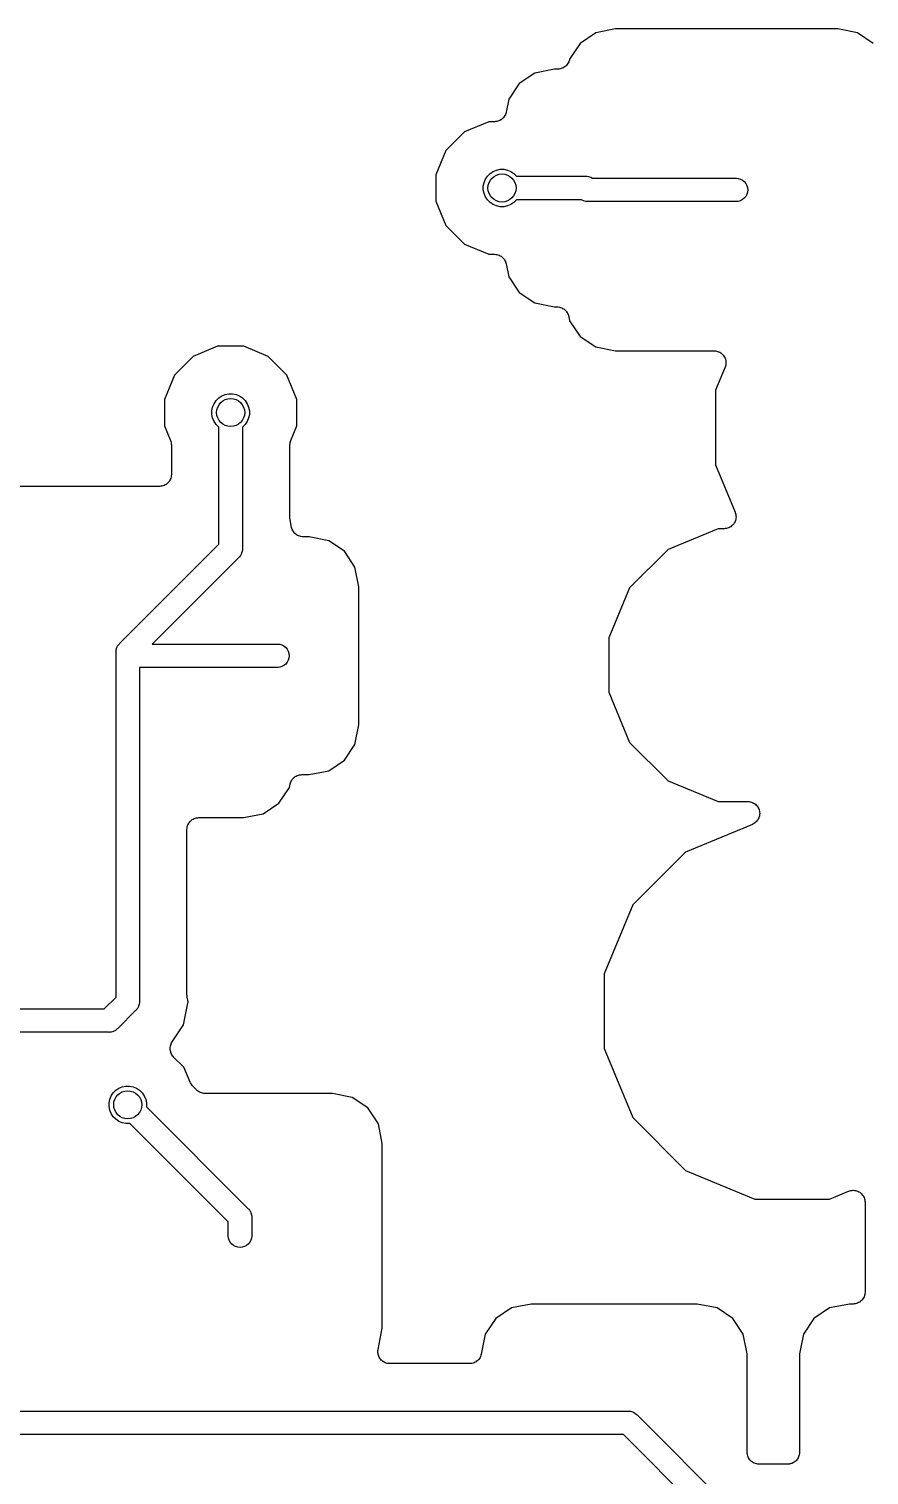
# Model space of a CAD drawing. Extents: x 0.4 to 11.3, y -7.9 to -0.4.
# Drawn here: x 4.974 to 5.328, y -2.215 to -1.606 of the extents above; entities that cross this region are included whole.
import ezdxf

# ---------------------------------------------------------------- set-up
doc = ezdxf.new("R2010")
doc.units = 0
doc.header["$MEASUREMENT"] = 0
doc.layers.add('BLACK', color=7, linetype='CONTINUOUS')

msp = doc.modelspace()

# ---------------------------------------------------------------- linework, layer by layer
at = {"layer": 'BLACK', "linetype": 'CONTINUOUS'}
for p, q in [((5.22096, -1.60628), (5.21267, -1.60793)), ((5.31447, -1.60628), (5.22096, -1.60628)), ((5.32276, -1.60793), (5.31447, -1.60628)), ((5.20605, -1.61235), (5.20163, -1.61897)), ((5.21267, -1.60793), (5.20605, -1.61235)), ((5.32938, -1.61235), (5.32276, -1.60793)), ((5.18708, -1.62486), (5.18046, -1.62928)), ((5.19537, -1.62321), (5.18708, -1.62486)), ((5.19669, -1.62321), (5.19537, -1.62321)), ((5.19715, -1.62317), (5.19669, -1.62321)), ((5.19762, -1.62312), (5.19715, -1.62317)), ((5.19764, -1.62312), (5.19762, -1.62312)), ((5.19766, -1.62312), (5.19764, -1.62312)), ((5.1981, -1.62298), (5.19766, -1.62312)), ((5.19855, -1.62285), (5.1981, -1.62298)), ((5.19857, -1.62284), (5.19855, -1.62285)), ((5.19859, -1.62283), (5.19857, -1.62284)), ((5.199, -1.62262), (5.19859, -1.62283)), ((5.19942, -1.6224), (5.199, -1.62262)), ((5.19944, -1.62238), (5.19942, -1.6224)), ((5.19945, -1.62238), (5.19944, -1.62238)), ((5.19981, -1.62208), (5.19945, -1.62238)), ((5.20018, -1.62179), (5.19981, -1.62208)), ((5.20019, -1.62177), (5.20018, -1.62179)), ((5.20021, -1.62176), (5.20019, -1.62177)), ((5.20051, -1.6214), (5.20021, -1.62176)), ((5.20081, -1.62104), (5.20051, -1.6214)), ((5.20082, -1.62102), (5.20081, -1.62104)), ((5.20083, -1.62101), (5.20082, -1.62102)), ((5.20105, -1.6206), (5.20083, -1.62101)), ((5.20128, -1.62018), (5.20105, -1.6206)), ((5.20129, -1.62017), (5.20128, -1.62018)), ((5.20143, -1.6197), (5.20129, -1.62015)), ((5.20129, -1.62015), (5.20129, -1.62017)), ((5.20158, -1.61925), (5.20143, -1.6197)), ((5.20159, -1.61919), (5.20158, -1.61922)), ((5.20158, -1.61922), (5.20158, -1.61922)), ((5.20158, -1.61922), (5.20158, -1.61922)), ((5.20158, -1.61922), (5.20158, -1.61925)), ((5.20163, -1.61897), (5.20159, -1.61919)), ((5.18046, -1.62928), (5.17604, -1.6359)), ((5.17604, -1.6359), (5.17496, -1.64133)), ((5.17418, -1.64318), (5.17388, -1.64354)), ((5.17419, -1.64317), (5.17418, -1.64318)), ((5.1742, -1.64315), (5.17419, -1.64317)), ((5.17443, -1.64274), (5.1742, -1.64315)), ((5.17465, -1.64233), (5.17443, -1.64274)), ((5.17466, -1.64231), (5.17465, -1.64233)), ((5.17467, -1.64229), (5.17466, -1.64231)), ((5.17481, -1.64185), (5.17467, -1.64229)), ((5.17495, -1.6414), (5.17481, -1.64185)), ((5.17496, -1.64136), (5.17495, -1.6414)), ((5.17496, -1.64133), (5.17496, -1.64136)), ((5.17496, -1.64136), (5.17496, -1.64136)), ((5.17496, -1.64136), (5.17496, -1.64136)), ((5.16768, -1.64535), (5.15744, -1.6496)), ((5.17006, -1.64535), (5.16768, -1.64535)), ((5.17052, -1.64531), (5.17006, -1.64535)), ((5.17099, -1.64527), (5.17052, -1.64531)), ((5.17101, -1.64526), (5.17099, -1.64527)), ((5.17103, -1.64526), (5.17101, -1.64526)), ((5.17148, -1.64512), (5.17103, -1.64526)), ((5.17193, -1.64499), (5.17148, -1.64512)), ((5.17194, -1.64498), (5.17193, -1.64499)), ((5.17196, -1.64498), (5.17194, -1.64498)), ((5.17237, -1.64476), (5.17196, -1.64498)), ((5.17279, -1.64454), (5.17237, -1.64476)), ((5.17281, -1.64453), (5.17279, -1.64454)), ((5.17282, -1.64452), (5.17281, -1.64453)), ((5.17319, -1.64422), (5.17282, -1.64452)), ((5.17355, -1.64393), (5.17319, -1.64422)), ((5.17357, -1.64391), (5.17355, -1.64393)), ((5.17358, -1.6439), (5.17357, -1.64391)), ((5.17388, -1.64354), (5.17358, -1.6439)), ((5.15744, -1.6496), (5.1496, -1.65744)), ((5.1496, -1.65744), (5.14535, -1.66768)), ((5.16711, -1.66821), (5.16821, -1.66711)), ((5.16821, -1.66711), (5.1695, -1.66625)), ((5.1695, -1.66625), (5.17093, -1.66566)), ((5.17093, -1.66566), (5.17245, -1.66535)), ((5.17245, -1.66535), (5.174, -1.66535)), ((5.174, -1.66535), (5.17553, -1.66566)), ((5.17553, -1.66566), (5.17696, -1.66625)), ((5.17696, -1.66625), (5.17825, -1.66711)), ((5.17825, -1.66711), (5.17934, -1.66821)), ((5.14535, -1.66768), (5.14535, -1.67877)), ((5.16535, -1.67245), (5.16566, -1.67093)), ((5.16535, -1.674), (5.16535, -1.67245)), ((5.16566, -1.67093), (5.16625, -1.6695)), ((5.16625, -1.6695), (5.16711, -1.66821)), ((5.17934, -1.66821), (5.17941, -1.66831)), ((5.17941, -1.66831), (5.20842, -1.66831)), ((5.20842, -1.66831), (5.20866, -1.66828)), ((5.20866, -1.66828), (5.2089, -1.66831)), ((5.2089, -1.66831), (5.2089, -1.66831)), ((5.2089, -1.66831), (5.20963, -1.66838)), ((5.20963, -1.66838), (5.21055, -1.66866)), ((5.21055, -1.66866), (5.21137, -1.66909)), ((5.21137, -1.66909), (5.2719, -1.66909)), ((5.2719, -1.66909), (5.27262, -1.66917)), ((5.27262, -1.66917), (5.27355, -1.66945)), ((5.27355, -1.66945), (5.2744, -1.6699)), ((5.2744, -1.6699), (5.27515, -1.67052)), ((5.27515, -1.67052), (5.27577, -1.67127)), ((5.27577, -1.67127), (5.27622, -1.67212)), ((5.27622, -1.67212), (5.2765, -1.67305)), ((5.2765, -1.67305), (5.2766, -1.67402)), ((5.14535, -1.67877), (5.1496, -1.68902)), ((5.16566, -1.67553), (5.16535, -1.674)), ((5.16625, -1.67696), (5.16566, -1.67553)), ((5.16711, -1.67825), (5.16625, -1.67696)), ((5.16821, -1.67934), (5.16711, -1.67825)), ((5.1695, -1.68021), (5.16821, -1.67934)), ((5.17825, -1.67934), (5.17696, -1.68021)), ((5.17934, -1.67825), (5.17825, -1.67934)), ((5.17941, -1.67815), (5.17934, -1.67825)), ((5.20674, -1.67815), (5.17941, -1.67815)), ((5.20756, -1.67858), (5.20674, -1.67815)), ((5.20848, -1.67887), (5.20756, -1.67858)), ((5.20921, -1.67894), (5.20848, -1.67887)), ((5.20945, -1.67896), (5.20921, -1.67894)), ((5.20921, -1.67894), (5.20921, -1.67894)), ((5.20969, -1.67894), (5.20945, -1.67896)), ((5.2719, -1.67894), (5.20969, -1.67894)), ((5.27262, -1.67887), (5.2719, -1.67894)), ((5.27355, -1.67858), (5.27262, -1.67887)), ((5.2744, -1.67813), (5.27355, -1.67858)), ((5.27515, -1.67751), (5.2744, -1.67813)), ((5.27577, -1.67676), (5.27515, -1.67751)), ((5.27622, -1.67591), (5.27577, -1.67676)), ((5.2765, -1.67498), (5.27622, -1.67591)), ((5.2766, -1.67402), (5.2765, -1.67498)), ((5.17093, -1.6808), (5.1695, -1.68021)), ((5.17245, -1.6811), (5.17093, -1.6808)), ((5.174, -1.6811), (5.17245, -1.6811)), ((5.17553, -1.6808), (5.174, -1.6811)), ((5.17696, -1.68021), (5.17553, -1.6808)), ((5.1496, -1.68902), (5.15744, -1.69686)), ((5.15744, -1.69686), (5.16768, -1.7011)), ((5.16768, -1.7011), (5.17006, -1.7011)), ((5.17006, -1.7011), (5.17009, -1.7011)), ((5.17009, -1.7011), (5.17009, -1.7011)), ((5.17009, -1.7011), (5.17009, -1.7011)), ((5.17009, -1.7011), (5.17013, -1.7011)), ((5.17013, -1.7011), (5.17059, -1.70115)), ((5.17059, -1.70115), (5.17106, -1.7012)), ((5.17106, -1.7012), (5.17108, -1.70121)), ((5.17108, -1.70121), (5.1711, -1.70121)), ((5.1711, -1.70121), (5.17154, -1.70135)), ((5.17154, -1.70135), (5.17199, -1.70149)), ((5.17199, -1.70149), (5.17201, -1.7015)), ((5.17201, -1.7015), (5.17203, -1.70151)), ((5.17203, -1.70151), (5.17244, -1.70173)), ((5.17244, -1.70173), (5.17285, -1.70195)), ((5.17285, -1.70195), (5.17287, -1.70197)), ((5.17287, -1.70197), (5.17288, -1.70198)), ((5.17288, -1.70198), (5.17324, -1.70228)), ((5.17324, -1.70228), (5.1736, -1.70258)), ((5.1736, -1.70258), (5.17361, -1.70259)), ((5.17361, -1.70259), (5.17363, -1.7026)), ((5.17363, -1.7026), (5.17393, -1.70297)), ((5.17393, -1.70297), (5.17422, -1.70333)), ((5.17422, -1.70333), (5.17423, -1.70335)), ((5.17423, -1.70335), (5.17424, -1.70336)), ((5.17424, -1.70336), (5.17446, -1.70378)), ((5.17446, -1.70378), (5.17468, -1.70419)), ((5.17468, -1.70419), (5.17468, -1.70421)), ((5.17468, -1.70421), (5.17469, -1.70423)), ((5.17469, -1.70423), (5.17483, -1.70468)), ((5.17483, -1.70468), (5.17496, -1.70513)), ((5.17496, -1.70513), (5.17604, -1.71056)), ((5.17604, -1.71056), (5.18046, -1.71718)), ((5.18046, -1.71718), (5.18708, -1.7216)), ((5.18708, -1.7216), (5.19537, -1.72325)), ((5.19537, -1.72325), (5.19637, -1.72325)), ((5.19637, -1.72325), (5.1964, -1.72325)), ((5.1964, -1.72325), (5.1964, -1.72325)), ((5.1964, -1.72325), (5.1964, -1.72325)), ((5.1964, -1.72325), (5.19644, -1.72325)), ((5.19644, -1.72325), (5.19691, -1.7233)), ((5.19691, -1.7233), (5.19737, -1.72335)), ((5.19737, -1.72335), (5.19739, -1.72335)), ((5.19739, -1.72335), (5.19741, -1.72335)), ((5.19741, -1.72335), (5.19786, -1.7235)), ((5.19786, -1.7235), (5.19831, -1.72363)), ((5.19831, -1.72363), (5.19832, -1.72364)), ((5.19832, -1.72364), (5.19834, -1.72365)), ((5.19834, -1.72365), (5.19875, -1.72387)), ((5.19875, -1.72387), (5.19916, -1.7241)), ((5.19916, -1.7241), (5.19918, -1.72411)), ((5.19918, -1.72411), (5.1992, -1.72412)), ((5.1992, -1.72412), (5.19955, -1.72442)), ((5.19955, -1.72442), (5.19992, -1.72472)), ((5.19992, -1.72472), (5.19993, -1.72473)), ((5.19993, -1.72473), (5.19994, -1.72475)), ((5.19994, -1.72475), (5.20024, -1.72511)), ((5.20024, -1.72511), (5.20053, -1.72548)), ((5.20053, -1.72548), (5.20054, -1.72549)), ((5.20054, -1.72549), (5.20056, -1.72551)), ((5.20056, -1.72551), (5.20077, -1.72592)), ((5.20077, -1.72592), (5.20099, -1.72634)), ((5.20099, -1.72634), (5.201, -1.72636)), ((5.201, -1.72636), (5.20101, -1.72637)), ((5.20101, -1.72637), (5.20114, -1.72682)), ((5.20114, -1.72682), (5.20128, -1.72727)), ((5.20128, -1.72727), (5.20163, -1.72906)), ((5.20163, -1.72906), (5.20605, -1.73568)), ((5.05351, -1.73984), (5.04327, -1.74409)), ((5.0646, -1.73984), (5.05351, -1.73984)), ((5.07484, -1.74409), (5.0646, -1.73984)), ((5.20605, -1.73568), (5.21267, -1.7401)), ((5.21267, -1.7401), (5.22096, -1.74175)), ((5.04327, -1.74409), (5.03542, -1.75193)), ((5.08269, -1.75193), (5.07484, -1.74409)), ((5.22096, -1.74175), (5.26244, -1.74175)), ((5.26244, -1.74175), (5.26248, -1.74175)), ((5.26248, -1.74175), (5.26248, -1.74175)), ((5.26248, -1.74175), (5.26248, -1.74175)), ((5.26248, -1.74175), (5.26251, -1.74175)), ((5.26251, -1.74175), (5.26299, -1.7418)), ((5.26299, -1.7418), (5.26345, -1.74185)), ((5.26345, -1.74185), (5.26347, -1.74186)), ((5.26347, -1.74186), (5.26348, -1.74186)), ((5.26348, -1.74186), (5.26394, -1.742)), ((5.26394, -1.742), (5.26438, -1.74214)), ((5.26438, -1.74214), (5.2644, -1.74215)), ((5.2644, -1.74215), (5.26441, -1.74215)), ((5.26441, -1.74215), (5.26483, -1.74238)), ((5.26483, -1.74238), (5.26524, -1.74261)), ((5.26524, -1.74261), (5.26525, -1.74262)), ((5.26525, -1.74262), (5.26526, -1.74262)), ((5.26526, -1.74262), (5.26563, -1.74293)), ((5.26563, -1.74293), (5.26599, -1.74323)), ((5.26599, -1.74323), (5.266, -1.74324)), ((5.266, -1.74324), (5.26601, -1.74325)), ((5.26601, -1.74325), (5.26631, -1.74362)), ((5.26631, -1.74362), (5.26661, -1.74399)), ((5.26661, -1.74399), (5.26661, -1.744)), ((5.26661, -1.744), (5.26662, -1.74401)), ((5.26662, -1.74401), (5.26684, -1.74444)), ((5.26684, -1.74444), (5.26707, -1.74485)), ((5.26707, -1.74485), (5.26707, -1.74486)), ((5.26707, -1.74486), (5.26708, -1.74488)), ((5.26708, -1.74488), (5.26721, -1.74533)), ((5.26721, -1.74533), (5.26735, -1.74579)), ((5.26735, -1.74579), (5.26735, -1.7458)), ((5.26735, -1.7458), (5.26735, -1.74581)), ((5.26735, -1.74581), (5.26739, -1.74629)), ((5.26739, -1.74629), (5.26744, -1.74676)), ((5.03542, -1.75193), (5.03118, -1.76217)), ((5.08693, -1.76217), (5.08269, -1.75193)), ((5.26706, -1.74866), (5.26307, -1.75829)), ((5.2672, -1.74821), (5.26706, -1.74866)), ((5.26734, -1.74775), (5.2672, -1.74821)), ((5.26739, -1.74726), (5.26734, -1.74773)), ((5.26734, -1.74773), (5.26734, -1.74774)), ((5.26734, -1.74774), (5.26734, -1.74775)), ((5.26744, -1.74678), (5.26739, -1.74726)), ((5.26744, -1.74676), (5.26744, -1.74677)), ((5.26744, -1.74677), (5.26744, -1.74678)), ((5.26307, -1.75829), (5.26307, -1.78974)), ((5.03118, -1.76217), (5.03118, -1.77326)), ((5.05148, -1.76542), (5.05208, -1.76399)), ((5.05208, -1.76399), (5.05294, -1.7627)), ((5.05294, -1.7627), (5.05404, -1.7616)), ((5.05404, -1.7616), (5.05533, -1.76074)), ((5.05533, -1.76074), (5.05676, -1.76015)), ((5.05676, -1.76015), (5.05828, -1.75984)), ((5.05828, -1.75984), (5.05983, -1.75984)), ((5.05983, -1.75984), (5.06135, -1.76015)), ((5.06135, -1.76015), (5.06278, -1.76074)), ((5.06278, -1.76074), (5.06407, -1.7616)), ((5.06407, -1.7616), (5.06517, -1.7627)), ((5.06517, -1.7627), (5.06603, -1.76399)), ((5.06603, -1.76399), (5.06663, -1.76542)), ((5.08693, -1.77326), (5.08693, -1.76217)), ((5.05118, -1.76694), (5.05148, -1.76542)), ((5.05118, -1.76849), (5.05118, -1.76694)), ((5.05148, -1.77001), (5.05118, -1.76849)), ((5.05208, -1.77145), (5.05148, -1.77001)), ((5.06663, -1.77001), (5.06603, -1.77145)), ((5.06663, -1.76542), (5.06693, -1.76694)), ((5.06693, -1.76849), (5.06663, -1.77001)), ((5.06693, -1.76694), (5.06693, -1.76849)), ((5.03118, -1.77326), (5.03375, -1.77947)), ((5.05294, -1.77274), (5.05208, -1.77145)), ((5.05404, -1.77383), (5.05294, -1.77274)), ((5.05413, -1.7739), (5.05404, -1.77383)), ((5.05413, -1.82316), (5.05413, -1.7739)), ((5.06407, -1.77383), (5.06398, -1.7739)), ((5.06398, -1.7739), (5.06398, -1.82496)), ((5.06517, -1.77274), (5.06407, -1.77383)), ((5.06603, -1.77145), (5.06517, -1.77274)), ((5.08436, -1.77947), (5.08693, -1.77326)), ((5.03375, -1.77947), (5.03376, -1.77948)), ((5.03376, -1.77948), (5.03376, -1.77948)), ((5.03376, -1.77948), (5.03376, -1.77948)), ((5.03376, -1.77948), (5.03378, -1.77954)), ((5.03378, -1.77954), (5.03391, -1.77998)), ((5.03391, -1.77998), (5.03404, -1.78041)), ((5.03404, -1.78041), (5.03404, -1.78044)), ((5.03404, -1.78044), (5.03405, -1.78047)), ((5.03405, -1.78047), (5.03409, -1.78093)), ((5.03409, -1.78093), (5.03413, -1.78138)), ((5.03413, -1.78138), (5.03413, -1.7938)), ((5.08398, -1.78131), (5.08403, -1.78086)), ((5.08398, -1.78137), (5.08398, -1.78131)), ((5.08398, -1.78138), (5.08398, -1.78137)), ((5.08398, -1.81188), (5.08398, -1.78138)), ((5.08398, -1.78138), (5.08398, -1.78138)), ((5.08398, -1.78138), (5.08398, -1.78138)), ((5.08403, -1.78086), (5.08407, -1.7804)), ((5.08407, -1.7804), (5.08408, -1.78038)), ((5.08408, -1.78038), (5.08409, -1.78034)), ((5.08409, -1.78034), (5.08422, -1.77991)), ((5.08422, -1.77991), (5.08436, -1.77947)), ((5.03388, -1.79529), (5.03374, -1.79574)), ((5.03402, -1.79484), (5.03388, -1.79529)), ((5.03403, -1.79482), (5.03402, -1.79484)), ((5.03408, -1.79434), (5.03403, -1.79481)), ((5.03403, -1.79481), (5.03403, -1.79482)), ((5.03413, -1.79387), (5.03408, -1.79434)), ((5.03413, -1.7938), (5.03413, -1.79384)), ((5.03413, -1.79384), (5.03413, -1.79384)), ((5.03413, -1.79384), (5.03413, -1.79384)), ((5.03413, -1.79384), (5.03413, -1.79387)), ((5.26307, -1.78974), (5.27134, -1.8097)), ((5.02913, -1.7988), (4.96703, -1.7988)), ((5.0296, -1.79876), (5.02913, -1.7988)), ((5.03007, -1.79871), (5.0296, -1.79876)), ((5.03009, -1.79871), (5.03007, -1.79871)), ((5.03011, -1.79871), (5.03009, -1.79871)), ((5.03056, -1.79857), (5.03011, -1.79871)), ((5.03101, -1.79844), (5.03056, -1.79857)), ((5.03102, -1.79843), (5.03101, -1.79844)), ((5.03104, -1.79842), (5.03102, -1.79843)), ((5.03145, -1.7982), (5.03104, -1.79842)), ((5.03187, -1.79799), (5.03145, -1.7982)), ((5.03189, -1.79797), (5.03187, -1.79799)), ((5.0319, -1.79797), (5.03189, -1.79797)), ((5.03227, -1.79767), (5.0319, -1.79797)), ((5.03263, -1.79737), (5.03227, -1.79767)), ((5.03264, -1.79736), (5.03263, -1.79737)), ((5.03266, -1.79735), (5.03264, -1.79736)), ((5.03296, -1.79699), (5.03266, -1.79735)), ((5.03326, -1.79663), (5.03296, -1.79699)), ((5.03327, -1.79661), (5.03326, -1.79663)), ((5.03328, -1.7966), (5.03327, -1.79661)), ((5.0335, -1.79618), (5.03328, -1.7966)), ((5.03373, -1.79577), (5.0335, -1.79618)), ((5.03374, -1.79574), (5.03373, -1.79575)), ((5.03373, -1.79575), (5.03373, -1.79577)), ((5.08402, -1.81233), (5.08398, -1.81188)), ((5.08406, -1.81279), (5.08402, -1.81233)), ((5.08407, -1.81286), (5.08406, -1.81279)), ((5.08471, -1.81604), (5.08407, -1.81286)), ((5.27132, -1.81358), (5.27109, -1.81399)), ((5.27133, -1.81355), (5.27132, -1.81356)), ((5.27132, -1.81356), (5.27132, -1.81358)), ((5.27147, -1.81309), (5.27133, -1.81355)), ((5.27134, -1.8097), (5.27135, -1.80974)), ((5.27135, -1.80974), (5.27136, -1.80974)), ((5.27136, -1.80974), (5.27136, -1.80974)), ((5.27136, -1.80974), (5.27136, -1.80977)), ((5.27136, -1.80977), (5.2715, -1.81023)), ((5.27161, -1.81265), (5.27147, -1.81309)), ((5.2715, -1.81023), (5.27163, -1.81068)), ((5.27162, -1.81262), (5.27161, -1.81263)), ((5.27161, -1.81263), (5.27161, -1.81265)), ((5.27167, -1.81214), (5.27162, -1.81262)), ((5.27163, -1.81068), (5.27163, -1.81069)), ((5.27163, -1.81069), (5.27164, -1.8107)), ((5.27164, -1.8107), (5.27168, -1.81118)), ((5.27172, -1.81168), (5.27167, -1.81214)), ((5.27168, -1.81118), (5.27172, -1.81165)), ((5.27172, -1.81165), (5.27172, -1.81166)), ((5.27172, -1.81166), (5.27172, -1.81168)), ((5.08484, -1.81649), (5.08471, -1.81604)), ((5.08497, -1.81693), (5.08484, -1.81649)), ((5.08498, -1.81695), (5.08497, -1.81693)), ((5.08499, -1.81697), (5.08498, -1.81695)), ((5.08521, -1.81738), (5.08499, -1.81697)), ((5.08543, -1.8178), (5.08521, -1.81738)), ((5.08544, -1.81781), (5.08543, -1.8178)), ((5.08545, -1.81783), (5.08544, -1.81781)), ((5.08574, -1.8182), (5.08545, -1.81783)), ((5.08604, -1.81856), (5.08574, -1.8182)), ((5.08605, -1.81857), (5.08604, -1.81856)), ((5.08606, -1.81859), (5.08605, -1.81857)), ((5.08643, -1.81889), (5.08606, -1.81859)), ((5.08678, -1.81919), (5.08643, -1.81889)), ((5.0868, -1.8192), (5.08678, -1.81919)), ((5.08682, -1.81921), (5.0868, -1.8192)), ((5.08723, -1.81943), (5.08682, -1.81921)), ((5.08764, -1.81966), (5.08723, -1.81943)), ((5.08766, -1.81966), (5.08764, -1.81966)), ((5.08768, -1.81967), (5.08766, -1.81966)), ((5.08812, -1.81981), (5.08768, -1.81967)), ((5.26417, -1.81661), (5.24308, -1.82535)), ((5.26672, -1.81661), (5.26417, -1.81661)), ((5.26719, -1.81657), (5.26672, -1.81661)), ((5.26766, -1.81652), (5.26719, -1.81657)), ((5.26768, -1.81652), (5.26766, -1.81652)), ((5.26769, -1.81652), (5.26768, -1.81652)), ((5.26815, -1.81638), (5.26769, -1.81652)), ((5.2686, -1.81625), (5.26815, -1.81638)), ((5.26861, -1.81624), (5.2686, -1.81625)), ((5.26862, -1.81624), (5.26861, -1.81624)), ((5.26905, -1.81601), (5.26862, -1.81624)), ((5.26946, -1.81579), (5.26905, -1.81601)), ((5.26947, -1.81579), (5.26946, -1.81579)), ((5.26949, -1.81578), (5.26947, -1.81579)), ((5.26986, -1.81547), (5.26949, -1.81578)), ((5.27022, -1.81518), (5.26986, -1.81547)), ((5.27023, -1.81517), (5.27022, -1.81518)), ((5.27024, -1.81516), (5.27023, -1.81517)), ((5.27055, -1.81479), (5.27024, -1.81516)), ((5.27085, -1.81443), (5.27055, -1.81479)), ((5.27086, -1.81442), (5.27085, -1.81443)), ((5.27109, -1.81399), (5.27086, -1.81441)), ((5.27086, -1.81441), (5.27086, -1.81442)), ((5.01244, -1.86485), (5.05413, -1.82316)), ((5.06398, -1.82544), (5.06391, -1.82616)), ((5.06398, -1.82496), (5.064, -1.8252)), ((5.064, -1.8252), (5.06398, -1.82544)), ((5.06398, -1.82544), (5.06398, -1.82544)), ((5.08857, -1.81995), (5.08812, -1.81981)), ((5.08859, -1.81995), (5.08857, -1.81995)), ((5.08861, -1.81996), (5.08859, -1.81995)), ((5.08908, -1.82001), (5.08861, -1.81996)), ((5.08954, -1.82006), (5.08908, -1.82001)), ((5.08958, -1.82006), (5.08954, -1.82006)), ((5.08961, -1.82006), (5.08958, -1.82006)), ((5.08958, -1.82006), (5.08958, -1.82006)), ((5.08958, -1.82006), (5.08958, -1.82006)), ((5.09203, -1.82006), (5.08961, -1.82006)), ((5.10032, -1.82171), (5.09203, -1.82006)), ((5.10694, -1.82613), (5.10032, -1.82171)), ((5.24308, -1.82535), (5.22693, -1.8415)), ((5.06236, -1.82885), (5.02605, -1.86516)), ((5.06255, -1.82869), (5.06236, -1.82885)), ((5.06279, -1.8284), (5.06255, -1.82869)), ((5.06317, -1.82794), (5.06279, -1.8284)), ((5.06362, -1.82709), (5.06317, -1.82794)), ((5.06367, -1.82693), (5.06362, -1.82709)), ((5.06391, -1.82616), (5.06367, -1.82693)), ((5.11136, -1.83275), (5.10694, -1.82613)), ((5.11301, -1.84104), (5.11136, -1.83275)), ((5.11301, -1.89911), (5.11301, -1.84104)), ((5.22693, -1.8415), (5.21819, -1.8626)), ((5.0108, -1.8685), (5.01083, -1.86826)), ((5.01083, -1.86826), (5.0109, -1.86754)), ((5.01083, -1.86826), (5.01083, -1.86826)), ((5.0109, -1.86754), (5.01118, -1.86661)), ((5.01118, -1.86661), (5.01164, -1.86576)), ((5.01164, -1.86576), (5.01225, -1.86501)), ((5.01225, -1.86501), (5.01244, -1.86485)), ((5.02605, -1.86516), (5.07898, -1.86516)), ((5.07898, -1.86516), (5.0797, -1.86523)), ((5.0797, -1.86523), (5.08063, -1.86551)), ((5.08063, -1.86551), (5.08149, -1.86597)), ((5.08149, -1.86597), (5.08224, -1.86658)), ((5.08224, -1.86658), (5.08285, -1.86733)), ((5.08285, -1.86733), (5.08331, -1.86819)), ((5.08331, -1.86819), (5.08359, -1.86911)), ((5.21819, -1.8626), (5.21819, -1.88543)), ((5.01083, -1.86874), (5.0108, -1.8685)), ((5.01083, -2.01371), (5.01083, -1.86874)), ((5.08149, -1.87419), (5.08063, -1.87465)), ((5.08224, -1.87358), (5.08149, -1.87419)), ((5.08285, -1.87283), (5.08224, -1.87358)), ((5.08331, -1.87197), (5.08285, -1.87283)), ((5.08359, -1.87104), (5.08331, -1.87197)), ((5.08359, -1.86911), (5.08369, -1.87008)), ((5.08369, -1.87008), (5.08359, -1.87104)), ((5.07898, -1.875), (5.02067, -1.875)), ((5.02067, -1.875), (5.02067, -2.01551)), ((5.0797, -1.87493), (5.07898, -1.875)), ((5.08063, -1.87465), (5.0797, -1.87493)), ((5.21819, -1.88543), (5.22693, -1.90653)), ((5.11136, -1.90741), (5.11301, -1.89911)), ((5.10694, -1.91403), (5.11136, -1.90741)), ((5.22693, -1.90653), (5.24308, -1.92268)), ((5.10032, -1.91845), (5.10694, -1.91403)), ((5.08424, -1.9236), (5.08437, -1.92316)), ((5.08437, -1.92316), (5.08438, -1.92314)), ((5.08438, -1.92314), (5.08439, -1.92312)), ((5.08439, -1.92312), (5.08462, -1.92271)), ((5.08462, -1.92271), (5.08484, -1.9223)), ((5.08484, -1.9223), (5.08485, -1.92228)), ((5.08485, -1.92228), (5.08486, -1.92227)), ((5.08486, -1.92227), (5.08516, -1.92191)), ((5.08516, -1.92191), (5.08546, -1.92155)), ((5.08546, -1.92155), (5.08547, -1.92154)), ((5.08547, -1.92154), (5.08549, -1.92152)), ((5.08549, -1.92152), (5.08585, -1.92123)), ((5.08585, -1.92123), (5.08622, -1.92093)), ((5.08622, -1.92093), (5.08623, -1.92092)), ((5.08623, -1.92092), (5.08625, -1.92091)), ((5.08625, -1.92091), (5.08667, -1.92069)), ((5.08667, -1.92069), (5.08708, -1.92047)), ((5.08708, -1.92047), (5.0871, -1.92047)), ((5.0871, -1.92047), (5.08711, -1.92046)), ((5.08711, -1.92046), (5.08757, -1.92033)), ((5.08757, -1.92033), (5.08801, -1.92019)), ((5.08801, -1.92019), (5.08803, -1.92019)), ((5.08803, -1.92019), (5.08805, -1.92018)), ((5.08805, -1.92018), (5.08852, -1.92014)), ((5.08852, -1.92014), (5.08898, -1.9201)), ((5.08898, -1.9201), (5.09203, -1.9201)), ((5.09203, -1.9201), (5.10032, -1.91845)), ((5.24308, -1.92268), (5.26417, -1.93142)), ((5.07938, -1.93214), (5.0838, -1.92552)), ((5.0838, -1.92552), (5.08408, -1.92412)), ((5.08408, -1.92409), (5.08409, -1.92405)), ((5.08408, -1.92412), (5.08408, -1.92409)), ((5.08408, -1.92409), (5.08408, -1.92409)), ((5.08408, -1.92409), (5.08408, -1.92409)), ((5.08409, -1.92405), (5.08424, -1.9236)), ((5.07276, -1.93656), (5.07938, -1.93214)), ((5.26417, -1.93142), (5.27666, -1.93142)), ((5.27666, -1.93142), (5.27672, -1.93142)), ((5.27672, -1.93142), (5.27672, -1.93142)), ((5.27672, -1.93142), (5.27672, -1.93142)), ((5.27672, -1.93142), (5.27672, -1.93142)), ((5.27672, -1.93142), (5.27721, -1.93147)), ((5.27721, -1.93147), (5.27769, -1.93152)), ((5.27769, -1.93152), (5.27769, -1.93153)), ((5.27769, -1.93153), (5.27769, -1.93153)), ((5.27769, -1.93153), (5.27817, -1.93168)), ((5.27817, -1.93168), (5.27862, -1.93182)), ((5.27862, -1.93182), (5.27862, -1.93182)), ((5.27862, -1.93182), (5.27862, -1.93182)), ((5.27862, -1.93182), (5.27904, -1.93205)), ((5.27904, -1.93205), (5.27947, -1.93229)), ((5.27947, -1.93229), (5.27948, -1.93229)), ((5.27948, -1.93229), (5.27948, -1.93229)), ((5.27948, -1.93229), (5.27984, -1.9326)), ((5.27984, -1.9326), (5.28022, -1.93291)), ((5.28022, -1.93291), (5.28022, -1.93292)), ((5.28022, -1.93292), (5.28023, -1.93292)), ((5.28023, -1.93292), (5.28054, -1.93331)), ((5.28054, -1.93331), (5.28083, -1.93367)), ((5.28083, -1.93367), (5.28084, -1.93368)), ((5.28084, -1.93368), (5.28084, -1.93368)), ((5.28084, -1.93368), (5.28106, -1.93411)), ((5.28106, -1.93411), (5.28129, -1.93454)), ((5.28129, -1.93454), (5.28129, -1.93454)), ((5.28129, -1.93454), (5.28129, -1.93454)), ((5.28129, -1.93454), (5.28142, -1.93499)), ((5.28142, -1.93499), (5.28156, -1.93547)), ((5.04092, -1.94172), (5.04106, -1.94127)), ((5.04106, -1.94127), (5.04107, -1.94125)), ((5.04107, -1.94124), (5.0413, -1.94082)), ((5.04107, -1.94125), (5.04107, -1.94124)), ((5.0413, -1.94082), (5.04152, -1.94041)), ((5.04152, -1.94041), (5.04154, -1.9404)), ((5.04154, -1.94038), (5.04185, -1.94002)), ((5.04154, -1.9404), (5.04154, -1.94038)), ((5.04185, -1.94002), (5.04215, -1.93966)), ((5.04215, -1.93966), (5.04216, -1.93965)), ((5.04216, -1.93965), (5.04217, -1.93963)), ((5.04217, -1.93963), (5.04254, -1.93934)), ((5.04254, -1.93934), (5.0429, -1.93904)), ((5.0429, -1.93904), (5.04292, -1.93903)), ((5.04292, -1.93903), (5.04293, -1.93902)), ((5.04293, -1.93902), (5.04335, -1.9388)), ((5.04335, -1.9388), (5.04376, -1.93858)), ((5.04376, -1.93858), (5.04378, -1.93858)), ((5.04378, -1.93858), (5.0438, -1.93857)), ((5.0438, -1.93857), (5.04425, -1.93844)), ((5.04425, -1.93844), (5.0447, -1.9383)), ((5.0447, -1.9383), (5.04472, -1.9383)), ((5.04472, -1.9383), (5.04473, -1.93829)), ((5.04473, -1.93829), (5.0452, -1.93825)), ((5.0452, -1.93825), (5.04567, -1.93821)), ((5.04567, -1.93821), (5.06447, -1.93821)), ((5.06447, -1.93821), (5.07276, -1.93656)), ((5.27857, -1.94104), (5.25049, -1.95267)), ((5.279, -1.94081), (5.27857, -1.94104)), ((5.27942, -1.94058), (5.279, -1.94081)), ((5.27943, -1.94058), (5.27942, -1.94058)), ((5.2798, -1.94027), (5.27943, -1.94058)), ((5.27943, -1.94058), (5.27943, -1.94058)), ((5.28018, -1.93997), (5.2798, -1.94027)), ((5.2805, -1.93958), (5.28018, -1.93996)), ((5.28018, -1.93996), (5.28018, -1.93996)), ((5.28018, -1.93996), (5.28018, -1.93997)), ((5.2808, -1.93921), (5.2805, -1.93958)), ((5.28081, -1.93921), (5.2808, -1.93921)), ((5.2808, -1.93921), (5.2808, -1.93921)), ((5.28104, -1.93877), (5.28081, -1.93921)), ((5.28126, -1.93835), (5.28104, -1.93877)), ((5.28127, -1.93835), (5.28126, -1.93835)), ((5.28141, -1.93789), (5.28127, -1.93835)), ((5.28127, -1.93835), (5.28127, -1.93835)), ((5.28155, -1.93742), (5.28141, -1.93789)), ((5.2816, -1.93694), (5.28155, -1.93741)), ((5.28155, -1.93741), (5.28155, -1.93742)), ((5.28155, -1.93742), (5.28155, -1.93742)), ((5.28156, -1.93547), (5.28157, -1.93548)), ((5.28157, -1.93548), (5.28157, -1.93548)), ((5.28157, -1.93548), (5.28161, -1.93595)), ((5.28165, -1.93645), (5.2816, -1.93694)), ((5.28161, -1.93595), (5.28165, -1.93644)), ((5.28165, -1.93644), (5.28165, -1.93645)), ((5.28165, -1.93645), (5.28165, -1.93645)), ((5.04067, -1.94314), (5.04072, -1.94267)), ((5.04067, -1.94317), (5.04067, -1.94314)), ((5.04067, -1.94321), (5.04067, -1.94317)), ((5.04067, -1.94317), (5.04067, -1.94317)), ((5.04067, -1.94317), (5.04067, -1.94317)), ((5.04067, -2.0128), (5.04067, -1.94321)), ((5.04072, -1.94267), (5.04077, -1.9422)), ((5.04077, -1.9422), (5.04078, -1.94218)), ((5.04078, -1.94217), (5.04092, -1.94172)), ((5.04078, -1.94218), (5.04078, -1.94217)), ((5.25049, -1.95267), (5.22826, -1.9749)), ((5.22826, -1.9749), (5.21622, -2.00396)), ((5.21622, -2.00396), (5.21622, -2.03541)), ((5.00584, -2.0187), (5.01083, -2.01371)), ((5.04071, -2.01325), (5.04067, -2.0128)), ((5.04075, -2.01371), (5.04071, -2.01325)), ((5.04077, -2.01378), (5.04075, -2.01371)), ((5.04116, -2.01575), (5.04077, -2.01378)), ((4.92055, -2.0187), (5.00584, -2.0187)), ((5.01906, -2.0194), (5.01152, -2.02693)), ((5.01924, -2.01924), (5.01906, -2.0194)), ((5.01946, -2.01898), (5.01924, -2.01924)), ((5.01986, -2.0185), (5.01946, -2.01898)), ((5.02032, -2.01764), (5.01986, -2.0185)), ((5.02034, -2.01757), (5.02032, -2.01764)), ((5.0206, -2.01671), (5.02034, -2.01757)), ((5.02067, -2.01599), (5.0206, -2.01671)), ((5.02067, -2.01551), (5.02069, -2.01575)), ((5.02069, -2.01575), (5.02067, -2.01599)), ((5.02067, -2.01599), (5.02067, -2.01599)), ((5.03922, -2.02547), (5.04077, -2.01772)), ((5.04077, -2.01772), (5.04116, -2.01575)), ((5.04077, -2.01772), (5.04077, -2.01772)), ((5.03444, -2.03263), (5.03922, -2.02547)), ((5.00763, -2.02854), (4.92234, -2.02854)), ((5.00787, -2.02857), (5.00763, -2.02854)), ((5.00812, -2.02854), (5.00787, -2.02857)), ((5.00884, -2.02847), (5.00812, -2.02854)), ((5.00812, -2.02854), (5.00812, -2.02854)), ((5.00977, -2.02819), (5.00884, -2.02847)), ((5.01062, -2.02773), (5.00977, -2.02819)), ((5.01137, -2.02712), (5.01062, -2.02773)), ((5.01152, -2.02693), (5.01137, -2.02712)), ((5.03422, -2.03305), (5.03444, -2.03263)), ((5.0336, -2.03536), (5.03365, -2.03489)), ((5.0336, -2.03538), (5.0336, -2.03536)), ((5.0336, -2.0354), (5.0336, -2.03538)), ((5.03364, -2.03586), (5.0336, -2.0354)), ((5.03368, -2.03633), (5.03364, -2.03586)), ((5.03365, -2.03489), (5.03369, -2.03443)), ((5.03369, -2.03635), (5.03368, -2.03633)), ((5.03369, -2.03443), (5.0337, -2.03441)), ((5.03369, -2.03637), (5.03369, -2.03635)), ((5.03382, -2.03682), (5.03369, -2.03637)), ((5.0337, -2.03439), (5.03384, -2.03394)), ((5.0337, -2.03441), (5.0337, -2.03439)), ((5.03395, -2.03727), (5.03382, -2.03682)), ((5.03384, -2.03394), (5.03398, -2.03349)), ((5.03396, -2.03729), (5.03395, -2.03727)), ((5.03397, -2.0373), (5.03396, -2.03729)), ((5.03419, -2.03772), (5.03397, -2.0373)), ((5.03398, -2.03349), (5.03399, -2.03348)), ((5.03399, -2.03346), (5.03422, -2.03305)), ((5.03399, -2.03348), (5.03399, -2.03346)), ((5.0344, -2.03813), (5.03419, -2.03772)), ((5.03441, -2.03815), (5.0344, -2.03813)), ((5.03442, -2.03817), (5.03441, -2.03815)), ((5.03472, -2.03853), (5.03442, -2.03817)), ((5.03501, -2.0389), (5.03472, -2.03853)), ((5.21622, -2.03541), (5.22826, -2.06447)), ((5.03504, -2.03892), (5.03501, -2.0389)), ((5.03504, -2.03893), (5.03504, -2.03892)), ((5.03506, -2.03895), (5.03504, -2.03893)), ((5.03504, -2.03893), (5.03504, -2.03893)), ((5.03938, -2.04327), (5.03506, -2.03895)), ((5.04195, -2.04948), (5.03938, -2.04327)), ((5.04217, -2.04988), (5.04195, -2.04948)), ((5.04238, -2.05029), (5.04217, -2.04988)), ((5.0424, -2.05031), (5.04238, -2.05029)), ((5.04241, -2.05034), (5.0424, -2.05031)), ((5.0427, -2.05069), (5.04241, -2.05034)), ((5.04299, -2.05105), (5.0427, -2.05069)), ((5.00787, -2.05828), (5.00818, -2.05676)), ((5.00818, -2.05676), (5.00877, -2.05533)), ((5.00877, -2.05533), (5.00963, -2.05404)), ((5.00963, -2.05404), (5.01073, -2.05294)), ((5.01073, -2.05294), (5.01202, -2.05208)), ((5.01202, -2.05208), (5.01345, -2.05148)), ((5.01345, -2.05148), (5.01497, -2.05118)), ((5.01497, -2.05118), (5.01652, -2.05118)), ((5.01652, -2.05118), (5.01804, -2.05148)), ((5.01804, -2.05148), (5.01948, -2.05208)), ((5.01948, -2.05208), (5.02077, -2.05294)), ((5.02077, -2.05294), (5.02186, -2.05404)), ((5.02186, -2.05404), (5.02273, -2.05533)), ((5.02273, -2.05533), (5.02332, -2.05676)), ((5.02332, -2.05676), (5.02362, -2.05828)), ((5.04303, -2.05109), (5.04299, -2.05105)), ((5.04303, -2.0511), (5.04303, -2.05109)), ((5.04303, -2.05109), (5.04303, -2.05109)), ((5.04303, -2.05109), (5.04303, -2.05109)), ((5.04479, -2.05285), (5.04303, -2.0511)), ((5.04514, -2.05314), (5.04479, -2.05285)), ((5.0455, -2.05344), (5.04514, -2.05314)), ((5.04552, -2.05345), (5.0455, -2.05344)), ((5.04554, -2.05347), (5.04552, -2.05345)), ((5.04595, -2.05369), (5.04554, -2.05347)), ((5.04635, -2.05391), (5.04595, -2.05369)), ((5.04638, -2.05392), (5.04635, -2.05391)), ((5.0464, -2.05393), (5.04638, -2.05392)), ((5.04684, -2.05406), (5.0464, -2.05393)), ((5.04728, -2.0542), (5.04684, -2.05406)), ((5.04731, -2.05421), (5.04728, -2.0542)), ((5.04733, -2.05421), (5.04731, -2.05421)), ((5.04779, -2.05426), (5.04733, -2.05421)), ((5.04825, -2.05431), (5.04779, -2.05426)), ((5.0483, -2.05431), (5.04825, -2.05431)), ((5.04832, -2.05431), (5.0483, -2.05431)), ((5.0483, -2.05431), (5.0483, -2.05431)), ((5.0483, -2.05431), (5.0483, -2.05431)), ((5.10187, -2.05431), (5.04832, -2.05431)), ((5.11017, -2.05596), (5.10187, -2.05431)), ((5.11678, -2.06038), (5.11017, -2.05596)), ((5.00787, -2.05983), (5.00787, -2.05828)), ((5.00818, -2.06135), (5.00787, -2.05983)), ((5.00877, -2.06278), (5.00818, -2.06135)), ((5.00963, -2.06407), (5.00877, -2.06278)), ((5.02362, -2.05983), (5.0236, -2.05995)), ((5.0236, -2.05995), (5.0663, -2.10265)), ((5.02362, -2.05828), (5.02362, -2.05983)), ((5.1212, -2.067), (5.11678, -2.06038)), ((5.01073, -2.06517), (5.00963, -2.06407)), ((5.01202, -2.06603), (5.01073, -2.06517)), ((5.01345, -2.06663), (5.01202, -2.06603)), ((5.01497, -2.06693), (5.01345, -2.06663)), ((5.01652, -2.06693), (5.01497, -2.06693)), ((5.01664, -2.06691), (5.01652, -2.06693)), ((5.05807, -2.10834), (5.01664, -2.06691)), ((5.12285, -2.0753), (5.1212, -2.067)), ((5.22826, -2.06447), (5.25049, -2.0867)), ((5.12285, -2.15305), (5.12285, -2.0753)), ((5.25049, -2.0867), (5.27955, -2.09874)), ((5.27955, -2.09874), (5.311, -2.09874)), ((5.311, -2.09874), (5.31905, -2.0954)), ((5.31905, -2.0954), (5.31909, -2.09539)), ((5.31909, -2.09539), (5.31912, -2.09538)), ((5.31909, -2.09539), (5.31909, -2.09539)), ((5.31909, -2.09539), (5.31909, -2.09539)), ((5.31912, -2.09538), (5.31958, -2.09524)), ((5.31958, -2.09524), (5.32003, -2.09511)), ((5.32003, -2.09511), (5.32004, -2.09511)), ((5.32004, -2.09511), (5.32006, -2.09511)), ((5.32006, -2.09511), (5.32053, -2.09507)), ((5.32053, -2.09507), (5.321, -2.09502)), ((5.321, -2.09502), (5.32101, -2.09503)), ((5.32101, -2.09503), (5.32103, -2.09502)), ((5.32103, -2.09502), (5.3215, -2.09508)), ((5.3215, -2.09508), (5.32197, -2.09513)), ((5.32197, -2.09513), (5.32198, -2.09513)), ((5.32198, -2.09513), (5.322, -2.09513)), ((5.322, -2.09513), (5.32245, -2.09527)), ((5.32245, -2.09527), (5.3229, -2.09541)), ((5.3229, -2.09541), (5.32292, -2.09542)), ((5.32292, -2.09542), (5.32293, -2.09542)), ((5.32293, -2.09542), (5.32334, -2.09565)), ((5.32334, -2.09565), (5.32376, -2.09588)), ((5.32376, -2.09588), (5.32377, -2.09589)), ((5.32377, -2.09589), (5.32378, -2.09589)), ((5.32378, -2.09589), (5.32415, -2.0962)), ((5.32415, -2.0962), (5.32451, -2.0965)), ((5.32451, -2.0965), (5.32452, -2.09651)), ((5.32452, -2.09651), (5.32453, -2.09652)), ((5.32453, -2.09652), (5.32483, -2.09689)), ((5.32483, -2.09689), (5.32513, -2.09726)), ((5.32513, -2.09726), (5.32514, -2.09727)), ((5.32514, -2.09727), (5.32515, -2.09728)), ((5.32515, -2.09728), (5.32537, -2.0977)), ((5.32537, -2.0977), (5.32559, -2.09812)), ((5.32559, -2.09812), (5.32559, -2.09813)), ((5.32559, -2.09813), (5.3256, -2.09814)), ((5.3256, -2.09814), (5.32574, -2.0986)), ((5.32574, -2.0986), (5.32587, -2.09905)), ((5.32587, -2.09905), (5.32587, -2.09907)), ((5.32587, -2.09907), (5.32588, -2.09908)), ((5.32588, -2.09908), (5.32592, -2.09956)), ((5.32592, -2.09956), (5.32597, -2.10002)), ((5.0663, -2.10265), (5.06649, -2.1028)), ((5.06649, -2.1028), (5.06664, -2.10299)), ((5.06664, -2.10299), (5.06664, -2.10299)), ((5.06664, -2.10299), (5.06699, -2.10341)), ((5.06699, -2.10341), (5.0671, -2.10355)), ((5.0671, -2.10355), (5.06756, -2.10441)), ((5.06756, -2.10441), (5.06784, -2.10533)), ((5.06784, -2.10533), (5.06791, -2.10606)), ((5.32597, -2.10002), (5.32597, -2.1379)), ((5.05807, -2.11441), (5.05807, -2.10834)), ((5.06791, -2.10606), (5.06791, -2.10606)), ((5.06791, -2.10606), (5.06794, -2.1063)), ((5.06794, -2.1063), (5.06791, -2.10654)), ((5.06791, -2.10654), (5.06791, -2.11441)), ((5.05814, -2.11514), (5.05807, -2.11441)), ((5.05842, -2.11607), (5.05814, -2.11514)), ((5.05888, -2.11692), (5.05842, -2.11607)), ((5.0595, -2.11767), (5.05888, -2.11692)), ((5.06024, -2.11828), (5.0595, -2.11767)), ((5.06649, -2.11767), (5.06574, -2.11828)), ((5.0671, -2.11692), (5.06649, -2.11767)), ((5.06756, -2.11607), (5.0671, -2.11692)), ((5.06784, -2.11514), (5.06756, -2.11607)), ((5.06791, -2.11441), (5.06784, -2.11514)), ((5.0611, -2.11874), (5.06024, -2.11828)), ((5.06203, -2.11902), (5.0611, -2.11874)), ((5.06299, -2.11912), (5.06203, -2.11902)), ((5.06396, -2.11902), (5.06299, -2.11912)), ((5.06488, -2.11874), (5.06396, -2.11902)), ((5.06574, -2.11828), (5.06488, -2.11874)), ((5.32329, -2.1423), (5.32287, -2.14252)), ((5.3237, -2.14208), (5.32329, -2.1423)), ((5.32372, -2.14207), (5.3237, -2.14208)), ((5.32373, -2.14206), (5.32372, -2.14207)), ((5.3241, -2.14176), (5.32373, -2.14206)), ((5.32447, -2.14147), (5.3241, -2.14176)), ((5.32448, -2.14146), (5.32447, -2.14147)), ((5.32449, -2.14144), (5.32448, -2.14146)), ((5.32479, -2.14108), (5.32449, -2.14144)), ((5.32509, -2.14072), (5.32479, -2.14108)), ((5.3251, -2.14071), (5.32509, -2.14072)), ((5.32511, -2.14069), (5.3251, -2.14071)), ((5.32534, -2.14028), (5.32511, -2.14069)), ((5.32556, -2.13987), (5.32534, -2.14028)), ((5.32557, -2.13985), (5.32556, -2.13987)), ((5.32558, -2.13983), (5.32557, -2.13985)), ((5.32572, -2.13938), (5.32558, -2.13983)), ((5.32586, -2.13894), (5.32572, -2.13938)), ((5.32591, -2.13844), (5.32586, -2.1389)), ((5.32586, -2.1389), (5.32586, -2.13892)), ((5.32586, -2.13892), (5.32586, -2.13894)), ((5.32597, -2.13797), (5.32591, -2.13844)), ((5.32597, -2.1379), (5.32597, -2.13793)), ((5.32597, -2.13793), (5.32597, -2.13793)), ((5.32597, -2.13793), (5.32597, -2.13793)), ((5.32597, -2.13793), (5.32597, -2.13797)), ((5.17724, -2.14455), (5.17062, -2.14897)), ((5.18553, -2.1429), (5.17724, -2.14455)), ((5.25541, -2.1429), (5.18553, -2.1429)), ((5.26371, -2.14455), (5.25541, -2.1429)), ((5.27032, -2.14897), (5.26371, -2.14455)), ((5.31109, -2.14455), (5.30448, -2.14897)), ((5.31939, -2.1429), (5.31109, -2.14455)), ((5.32097, -2.1429), (5.31939, -2.1429)), ((5.32144, -2.14285), (5.32097, -2.1429)), ((5.3219, -2.14281), (5.32144, -2.14285)), ((5.32192, -2.1428), (5.3219, -2.14281)), ((5.32194, -2.1428), (5.32192, -2.1428)), ((5.32239, -2.14266), (5.32194, -2.1428)), ((5.32284, -2.14253), (5.32239, -2.14266)), ((5.32286, -2.14252), (5.32284, -2.14253)), ((5.32287, -2.14252), (5.32286, -2.14252)), ((5.12107, -2.16202), (5.12285, -2.15305)), ((5.17062, -2.14897), (5.1662, -2.15558)), ((5.27475, -2.15558), (5.27032, -2.14897)), ((5.30448, -2.14897), (5.30006, -2.15558)), ((5.1662, -2.15558), (5.16453, -2.16397)), ((5.2764, -2.16388), (5.27475, -2.15558)), ((5.30006, -2.15558), (5.29841, -2.16388)), ((5.12097, -2.16296), (5.12102, -2.16249)), ((5.12097, -2.16297), (5.12097, -2.16296)), ((5.12097, -2.16299), (5.12097, -2.16297)), ((5.12102, -2.16346), (5.12097, -2.16299)), ((5.12102, -2.16249), (5.12107, -2.16202)), ((5.12106, -2.16393), (5.12102, -2.16346)), ((5.12107, -2.16394), (5.12106, -2.16393)), ((5.12107, -2.16396), (5.12107, -2.16394)), ((5.1212, -2.16441), (5.12107, -2.16396)), ((5.12134, -2.16487), (5.1212, -2.16441)), ((5.12134, -2.16488), (5.12134, -2.16487)), ((5.12135, -2.16489), (5.12134, -2.16488)), ((5.12157, -2.16531), (5.12135, -2.16489)), ((5.12179, -2.16573), (5.12157, -2.16531)), ((5.1218, -2.16574), (5.12179, -2.16573)), ((5.12181, -2.16576), (5.1218, -2.16574)), ((5.1221, -2.16612), (5.12181, -2.16576)), ((5.1224, -2.16649), (5.1221, -2.16612)), ((5.12241, -2.1665), (5.1224, -2.16649)), ((5.12242, -2.16651), (5.12241, -2.1665)), ((5.12279, -2.16682), (5.12242, -2.16651)), ((5.16312, -2.16657), (5.16276, -2.16686)), ((5.16314, -2.16655), (5.16312, -2.16657)), ((5.16315, -2.16654), (5.16314, -2.16655)), ((5.16345, -2.16618), (5.16315, -2.16654)), ((5.16375, -2.16582), (5.16345, -2.16618)), ((5.16376, -2.1658), (5.16375, -2.16582)), ((5.16377, -2.16579), (5.16376, -2.1658)), ((5.16399, -2.16538), (5.16377, -2.16579)), ((5.16422, -2.16497), (5.16399, -2.16538)), ((5.16423, -2.16495), (5.16422, -2.16497)), ((5.16424, -2.16493), (5.16423, -2.16495)), ((5.16438, -2.16448), (5.16424, -2.16493)), ((5.16452, -2.16404), (5.16438, -2.16448)), ((5.16453, -2.164), (5.16452, -2.16404)), ((5.16453, -2.16397), (5.16453, -2.164)), ((5.16453, -2.164), (5.16453, -2.164)), ((5.16453, -2.164), (5.16453, -2.164)), ((5.2764, -2.20532), (5.2764, -2.16388)), ((5.29841, -2.16388), (5.29841, -2.20532)), ((5.12315, -2.16712), (5.12279, -2.16682)), ((5.12316, -2.16713), (5.12315, -2.16712)), ((5.12317, -2.16713), (5.12316, -2.16713)), ((5.12359, -2.16736), (5.12317, -2.16713)), ((5.124, -2.16759), (5.12359, -2.16736)), ((5.12402, -2.16759), (5.124, -2.16759)), ((5.12403, -2.1676), (5.12402, -2.16759)), ((5.12448, -2.16774), (5.12403, -2.1676)), ((5.12493, -2.16788), (5.12448, -2.16774)), ((5.12495, -2.16788), (5.12493, -2.16788)), ((5.12496, -2.16789), (5.12495, -2.16788)), ((5.12543, -2.16794), (5.12496, -2.16789)), ((5.1259, -2.16799), (5.12543, -2.16794)), ((5.12593, -2.16799), (5.1259, -2.16799)), ((5.12597, -2.16799), (5.12593, -2.16799)), ((5.12593, -2.16799), (5.12593, -2.16799)), ((5.12593, -2.16799), (5.12593, -2.16799)), ((5.15963, -2.16799), (5.12597, -2.16799)), ((5.16009, -2.16795), (5.15963, -2.16799)), ((5.16056, -2.1679), (5.16009, -2.16795)), ((5.16058, -2.1679), (5.16056, -2.1679)), ((5.1606, -2.1679), (5.16058, -2.1679)), ((5.16105, -2.16776), (5.1606, -2.1679)), ((5.1615, -2.16763), (5.16105, -2.16776)), ((5.16151, -2.16762), (5.1615, -2.16763)), ((5.16153, -2.16761), (5.16151, -2.16762)), ((5.16194, -2.1674), (5.16153, -2.16761)), ((5.16236, -2.16718), (5.16194, -2.1674)), ((5.16238, -2.16717), (5.16236, -2.16718)), ((5.16239, -2.16716), (5.16238, -2.16717)), ((5.16276, -2.16686), (5.16239, -2.16716)), ((4.85855, -2.18799), (5.22614, -2.18799)), ((5.22614, -2.18799), (5.22638, -2.18797)), ((5.22638, -2.18797), (5.22662, -2.18799)), ((5.22662, -2.18799), (5.22662, -2.18799)), ((5.22662, -2.18799), (5.22734, -2.18806)), ((5.22734, -2.18806), (5.22827, -2.18834)), ((5.22827, -2.18834), (5.22913, -2.1888)), ((5.22913, -2.1888), (5.22987, -2.18942)), ((5.22987, -2.18942), (5.23003, -2.1896)), ((5.23003, -2.1896), (5.27074, -2.23032)), ((5.22434, -2.19783), (4.86035, -2.19783)), ((5.26505, -2.23855), (5.22434, -2.19783)), ((5.27644, -2.20578), (5.2764, -2.20532)), ((5.27648, -2.20625), (5.27644, -2.20578)), ((5.27649, -2.20627), (5.27648, -2.20625)), ((5.27649, -2.20629), (5.27649, -2.20627)), ((5.27663, -2.20674), (5.27649, -2.20629)), ((5.27676, -2.20719), (5.27663, -2.20674)), ((5.27677, -2.2072), (5.27676, -2.20719)), ((5.27677, -2.20722), (5.27677, -2.2072)), ((5.27699, -2.20764), (5.27677, -2.20722)), ((5.27721, -2.20805), (5.27699, -2.20764)), ((5.27722, -2.20807), (5.27721, -2.20805)), ((5.27723, -2.20808), (5.27722, -2.20807)), ((5.27753, -2.20845), (5.27723, -2.20808)), ((5.27782, -2.20881), (5.27753, -2.20845)), ((5.27784, -2.20882), (5.27782, -2.20881)), ((5.27785, -2.20884), (5.27784, -2.20882)), ((5.27821, -2.20914), (5.27785, -2.20884)), ((5.27857, -2.20944), (5.27821, -2.20914)), ((5.29654, -2.20918), (5.29617, -2.20948)), ((5.29691, -2.20889), (5.29654, -2.20918)), ((5.29692, -2.20887), (5.29691, -2.20889)), ((5.29693, -2.20886), (5.29692, -2.20887)), ((5.29723, -2.2085), (5.29693, -2.20886)), ((5.29753, -2.20814), (5.29723, -2.2085)), ((5.29754, -2.20812), (5.29753, -2.20814)), ((5.29755, -2.20811), (5.29754, -2.20812)), ((5.29778, -2.2077), (5.29755, -2.20811)), ((5.298, -2.20728), (5.29778, -2.2077)), ((5.29801, -2.20727), (5.298, -2.20728)), ((5.29802, -2.20725), (5.29801, -2.20727)), ((5.29816, -2.2068), (5.29802, -2.20725)), ((5.2983, -2.20635), (5.29816, -2.2068)), ((5.29831, -2.20632), (5.2983, -2.20634)), ((5.2983, -2.20634), (5.2983, -2.20635)), ((5.29835, -2.20585), (5.29831, -2.20632)), ((5.29841, -2.20538), (5.29835, -2.20585)), ((5.29841, -2.20532), (5.29841, -2.20535)), ((5.29841, -2.20535), (5.29841, -2.20535)), ((5.29841, -2.20535), (5.29841, -2.20535)), ((5.29841, -2.20535), (5.29841, -2.20538)), ((5.27859, -2.20945), (5.27857, -2.20944)), ((5.2786, -2.20946), (5.27859, -2.20945)), ((5.27901, -2.20968), (5.2786, -2.20946)), ((5.27943, -2.20991), (5.27901, -2.20968)), ((5.27944, -2.20992), (5.27943, -2.20991)), ((5.27946, -2.20992), (5.27944, -2.20992)), ((5.27991, -2.21006), (5.27946, -2.20992)), ((5.28036, -2.21021), (5.27991, -2.21006)), ((5.28037, -2.21021), (5.28036, -2.21021)), ((5.28039, -2.21021), (5.28037, -2.21021)), ((5.28086, -2.21026), (5.28039, -2.21021)), ((5.28133, -2.21031), (5.28086, -2.21026)), ((5.28136, -2.21031), (5.28133, -2.21031)), ((5.2814, -2.21032), (5.28136, -2.21031)), ((5.28136, -2.21031), (5.28136, -2.21031)), ((5.28136, -2.21031), (5.28136, -2.21031)), ((5.29341, -2.21032), (5.2814, -2.21032)), ((5.29388, -2.21027), (5.29341, -2.21032)), ((5.29434, -2.21023), (5.29388, -2.21027)), ((5.29436, -2.21022), (5.29434, -2.21023)), ((5.29438, -2.21022), (5.29436, -2.21022)), ((5.29483, -2.21008), (5.29438, -2.21022)), ((5.29528, -2.20995), (5.29483, -2.21008)), ((5.2953, -2.20994), (5.29528, -2.20995)), ((5.29531, -2.20994), (5.2953, -2.20994)), ((5.29573, -2.20972), (5.29531, -2.20994)), ((5.29615, -2.2095), (5.29573, -2.20972)), ((5.29616, -2.20949), (5.29615, -2.2095)), ((5.29617, -2.20948), (5.29616, -2.20949))]:
    msp.add_line(p, q, dxfattribs=at)
at = {"layer": 'BLACK'}
for centre in [(5.17323, -1.67323), (5.05906, -1.76772), (5.01575, -2.05906)]:
    msp.add_circle(centre, 0.00591, dxfattribs=at)

doc.saveas('drawing.dxf')
